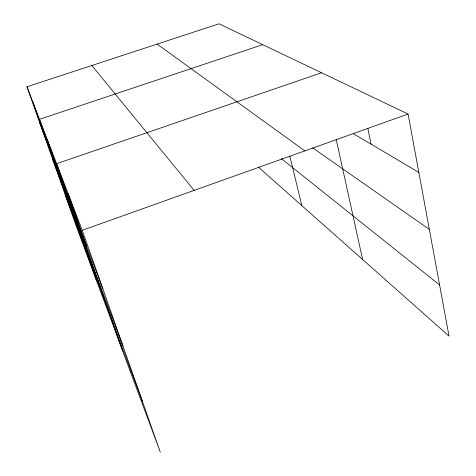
<?xml version="1.0" encoding="UTF-8"?>
<svg xmlns="http://www.w3.org/2000/svg" width="476" height="476" viewBox="0 0 476 476"><rect width="100%" height="100%" fill="white"/><g stroke="black" fill="none" stroke-linecap="round" stroke-linejoin="round"><path stroke-width="0.71" d="M408.075 114.056L219.043 23.8L26.971 86.775L82.265 230.295L408.075 114.056L449.029 336.11L258.42 167.141M321.568 72.751L56.608 163.708L122.653 350.943M262.746 44.667L39.502 119.309L96.622 280.935M353.234 133.601L418.844 172.443M312.613 147.822L429.346 229.378M157.122 44.101L304.836 150.886M281.233 158.52L439.592 284.945M91.832 65.509L194.148 190.376M39.746 122.879L102.881 288.914M52.467 158.829L122.915 345.891M65.147 194.654L142.407 401.316M68.014 193.304L86.757 246.508M47.279 139.492L63.118 184.343M32.743 101.757L46.41 140.402M26.971 86.775L77.052 228.301L160.305 452.2L82.265 230.295M289.854 156.199L301.873 205.656M336.175 139.212L362.605 259.497M367.817 128.211L371.078 144.168"/></g></svg>
